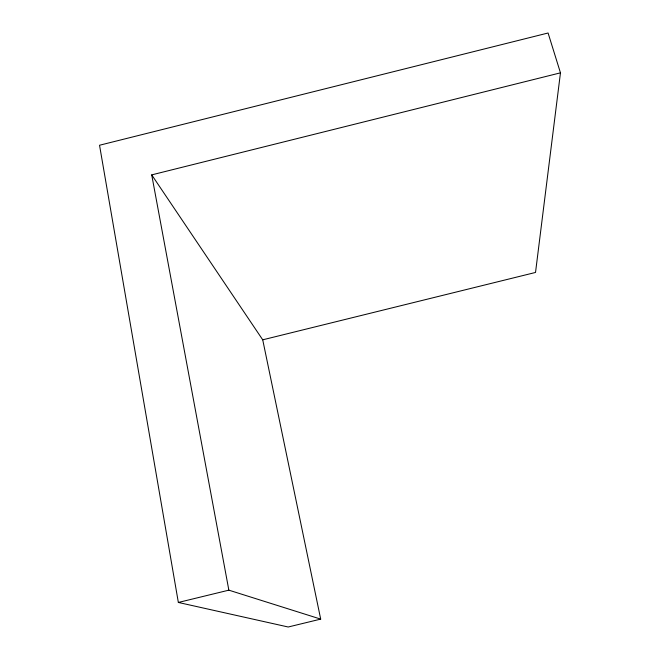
<?xml version="1.0" encoding="UTF-8"?>
<svg xmlns="http://www.w3.org/2000/svg" width="660" height="660" viewBox="0 0 660 660"><rect width="100%" height="100%" fill="white"/><g stroke="black" fill="none" stroke-linecap="round" stroke-linejoin="round"><path stroke-width="0.99" d="M560.464 72.839L535.524 272.448L262.721 339.817L151.718 174.875L560.464 72.839L548.081 33L99.536 145.241L178.349 602.456L288.197 627L320.694 619.113L262.721 339.817M178.349 602.456L228.855 590.164L320.694 619.113M151.718 174.875L228.855 590.164"/></g></svg>
